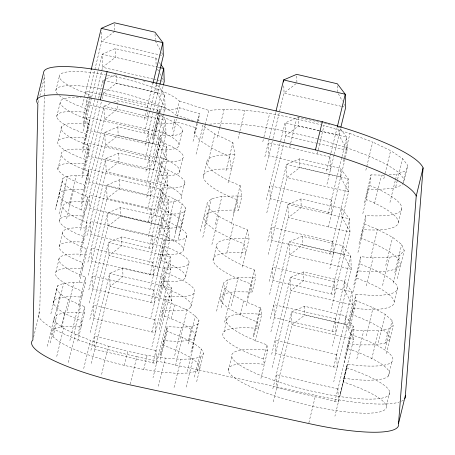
<?xml version="1.0" encoding="UTF-8"?>
<svg xmlns="http://www.w3.org/2000/svg" width="455" height="455" viewBox="0 0 455 455"><rect width="100%" height="100%" fill="white"/><g stroke="black" fill="none" stroke-linecap="round" stroke-linejoin="round"><path stroke-width="0.34" stroke-dasharray="2.27 1.71" d="M33.562 337.195L39.761 311.76L44.738 75.849A79.005 15.749 13.7 0 1 43.953 74.472M77.708 341.17L84.579 312.989L84.744 306.727C74.711 302.359 63.029 298.702 56.574 289.3L57.745 285.655L63.683 283.323L73.989 282.458L85.358 283.004L85.512 277.14L73.585 271.925A69.837 13.923 13.7 0 1 84.493 254.362L86.097 254.533L86.245 248.663L79.113 245.734A65.014 12.962 13.7 0 1 83.163 227.853L86.78 228.165L86.928 222.381L81.599 220.294A63.723 12.706 13.7 0 1 80.541 201.582L87.457 202.048L87.593 196.805C78.613 192.983 68.409 189.695 62.289 181.647L62.881 178.377L67.641 176.233L76.235 175.351L88.088 175.801L88.259 171.12L82.639 169.032A63.723 12.706 13.7 0 1 88.207 149.644L88.816 149.718L88.924 145.463L84.584 143.911A62.858 12.53 13.7 0 1 85.375 123.652L89.481 124.124L89.584 120.114L78.994 116.002A62.858 12.53 13.7 0 1 77.174 97.364L81.206 97.62M90.153 98.24L90.238 94.873A62.858 12.53 13.7 0 1 59.832 74.836A62.858 12.53 13.7 0 1 105.503 74.739M384.202 175.186L371.013 174.868L369.682 185.469L374.584 187.437A100.231 19.986 13.7 0 1 371.792 215.835L365.922 215.374L364.808 224.218L377.622 229.422L392.62 237.334L401.691 244.528L404.222 250.512L400.036 254.885L389.423 257.348L373.1 257.729L360.724 256.711L359.82 263.923L370.62 268.166A93.087 18.558 13.7 0 1 371.553 295.363L355.998 294.283L355.247 300.254L373.089 307.688L385.209 314.45L392.091 320.513L393.268 325.467L388.661 328.976L378.577 330.796L363.704 330.808L351.556 329.636L350.947 334.476L362.498 338.696A85.682 17.08 13.7 0 1 358.051 365.501L347.211 364.188L343.775 378.27L343.32 381.916A81.286 16.204 13.7 0 1 370.387 413.117A81.286 16.204 13.7 0 1 249.403 386.159A81.286 16.204 13.7 0 1 264.355 364.318L263.445 358.915L266.88 344.839L256.637 341.102A85.682 17.08 13.7 0 1 261.09 314.291L261.756 314.371L254.885 342.552M339.885 396.015L346.75 367.833L347.211 364.188M178.241 239.461L185.703 208.009L182.091 203.846L174.515 199.062L162.384 193.58L162.179 187.716L170.051 188.074A63.723 12.706 13.7 0 0 163.55 168.134L161.48 167.366L161.28 161.485L170.403 161.724A62.858 12.53 13.7 0 0 171.012 146.18L160.592 141.516L160.387 135.482L165.449 135.812A62.858 12.53 13.7 0 0 163.624 117.168L159.705 115.638L152.835 143.82M38.203 102.654L39.039 99.218M39.875 95.778L44.738 75.849M55.846 90.613L59.281 76.537M56.75 116.662L60.179 102.58M58.217 140.692L61.647 126.615M57.853 169.197L61.283 155.115M56.011 206.559L62.881 178.377M55.419 209.829L62.289 181.647M82.509 105.202L84.306 97.814M84.471 97.142L91.154 69.723M60.771 204.414L67.641 176.233M59.031 213.998L65.901 185.816M82.958 118.294L88.077 97.302M88.242 96.608L101.692 41.439L101.311 30.411M59.486 220.823L62.921 206.746M83.367 123.055L89.26 98.894M89.419 98.229L90.238 94.873M83.282 126.422L89.988 98.911M83.396 131.068L91.54 97.66M91.705 96.972L102.13 54.213L115.172 48.617L155.877 58.064L157.544 60.259M82.713 148.296L89.584 120.114M69.37 203.533L76.235 175.351M83.845 144.161L95.015 98.343M95.18 97.649L102.58 67.306L102.13 54.213L156.924 66.925M59.201 246.377L62.636 232.295M82.611 152.306L89.481 124.124M66.601 218.775L73.471 190.594M55.84 272.13L59.269 258.053M84.283 157.02L98.479 98.786M98.65 98.098L103.018 80.165L105.628 79.045M82.054 173.645L88.924 145.463M81.946 177.899L88.816 149.718M84.732 170.119L101.454 101.533M102.125 98.775L103.467 93.258L103.421 91.882M263.445 358.915L253.207 355.179A85.682 17.08 13.7 0 1 257.655 328.373L258.326 328.453L257.246 322.043L240.172 314.866L228.052 308.103L221.164 302.04L219.987 297.087L224.599 293.577L234.683 291.757L252.201 292.002L250.847 283.965L240.075 279.74A93.087 18.558 13.7 0 1 239.142 252.536L245.643 252.991L244.119 243.92L230.321 238.318L215.329 230.406L206.257 223.212L203.726 217.223L207.907 212.849L218.525 210.392L234.843 210.011L238.465 210.307L236.668 199.614L230.509 197.134A100.231 19.986 13.7 0 1 217.399 169.214L231.493 168.794L229.445 156.628L211.484 148.057L199.506 140.055L194.336 133.161L196.321 127.855L176.165 121.86L170.164 123.578L160.541 124.01L156.071 123.703L156.275 129.721L160.194 131.25A62.858 12.53 13.7 0 1 162.014 149.888L156.958 149.564L157.163 155.593L167.576 160.257A62.858 12.53 13.7 0 1 166.974 175.801L157.845 175.562L158.05 181.448L160.12 182.216A63.723 12.706 13.7 0 1 166.621 202.156L158.749 201.798L158.949 207.662L171.086 213.145L178.656 217.922L182.267 222.091L181.676 225.362L176.921 227.506L168.322 228.387L159.648 228.063L159.853 233.984L164.755 235.906A63.723 12.706 13.7 0 1 165.813 254.624L160.547 254.265L160.751 260.232L169.067 263.65A65.014 12.962 13.7 0 1 165.023 281.531L161.474 281.224L161.661 286.724L163.755 287.458A69.837 13.923 13.7 0 1 165.597 310.594L162.469 310.259L162.645 315.395C174.254 320.189 187.904 323.949 195.536 334.584L194.37 338.23L188.427 340.567L178.121 341.426L163.51 340.681L163.675 345.334L178.974 351.459L190.628 357.476L197.834 362.976L200.109 367.589L197.288 370.996L189.564 372.969L177.473 373.367L161.832 372.173L143.712 369.46L124.34 365.416L105.042 360.314L87.127 354.502L71.827 348.382L60.174 342.365L52.968 336.859L50.693 332.252L53.514 328.84L61.237 326.872L73.329 326.468L81.149 327.065L81.308 320.809C71.281 316.435 59.594 312.784 53.144 303.383L56.574 289.3M50.875 313.836L57.745 285.655M85.176 183.069L103.911 106.208L111.088 103.131M81.388 199.301L88.259 171.12M81.223 203.976L88.088 175.801M47.257 346.352L54.128 318.17L56.949 314.763L64.667 312.79L76.758 312.392L84.579 312.989M53.389 322.191L60.259 294.01M53.144 303.383L54.31 299.737L60.253 297.405L70.559 296.541L81.923 297.081L82.076 291.223L70.15 286.007A69.837 13.923 13.7 0 1 81.064 268.444L82.662 268.615L82.816 262.745L75.684 259.811A65.014 12.962 13.7 0 1 79.727 241.935L83.345 242.248L83.498 236.463L78.169 234.376A63.723 12.706 13.7 0 1 77.111 215.659L84.027 216.131L84.164 210.881L81.053 209.744L84.488 195.667M56.812 311.504L63.683 283.323M85.625 196.162L104.36 119.307L103.911 106.208L165.557 120.512L166.007 133.605L147.272 210.46M50.078 342.945L56.949 314.763M52.968 336.859L56.397 322.783L54.128 318.17M80.723 224.98L87.593 196.805M80.586 230.23L87.457 202.048M86.08 209.311L104.815 132.456L117.856 126.86L158.562 136.307L166.456 146.755L166.905 159.853L148.171 236.708M86.53 222.404L105.264 145.549L104.815 132.456L166.456 146.755L147.721 223.615M61.237 326.872L64.667 312.79M80.057 250.563L86.928 222.381M61.675 327.64L68.546 299.458M79.909 256.347L86.78 228.165M67.124 310.64L73.989 282.458M56.739 356.464L63.603 328.283L56.397 322.783M86.979 235.542L105.714 158.687L118.761 153.09L159.466 162.537L167.36 172.991L167.81 186.084L149.075 262.939M79.38 276.845L86.245 248.663M87.428 248.64L106.163 171.78L105.714 158.687L167.36 172.991L148.626 249.846M79.227 282.714L86.097 254.533M87.889 262.131L106.624 185.276L119.671 179.679L160.376 189.126L168.27 199.58L168.72 212.673L149.985 289.528M69.888 340.567L76.758 312.392M78.641 305.322L85.512 277.14M78.487 311.186L85.358 283.004M73.994 333.464L80.865 305.282M88.338 275.229L107.073 198.374L106.624 185.276L168.27 199.58L149.536 276.435M68.386 362.481L75.257 334.3L63.603 328.283M77.873 334.908L84.744 306.727M88.844 289.92L107.579 213.065L120.626 207.469L161.332 216.916L169.226 227.363L169.675 240.462L150.941 317.317M89.294 303.019L108.028 226.158L107.579 213.065L169.226 227.363L150.491 304.224M89.857 319.387L108.591 242.532L121.633 236.936L162.338 246.377L170.238 256.83L170.688 269.923L151.947 346.784M90.306 332.48L109.041 255.625L108.591 242.532L170.238 256.83L151.498 333.686M144.15 119.506L152.965 83.333M83.692 368.601L90.562 340.425L75.257 334.3M90.915 350.322L109.649 273.466L122.696 267.87L163.402 277.317L171.296 287.765L171.745 300.863L153.011 377.718M144.599 132.598L149.888 110.912M150.053 110.224L156.446 84.016M91.364 363.414L110.099 286.559L109.649 273.466L171.296 287.765L152.561 364.626M145.037 145.373L152.846 113.34M153.517 110.582L159.739 85.062M145.486 158.465L156.656 112.641M156.827 111.953L163.214 85.745M152.63 137.802L158.357 114.313M158.522 113.648L159.5 109.621L163.971 109.934L173.594 109.496L179.6 107.784L199.756 113.773L192.886 141.954M152.675 139.133L158.727 114.307M158.892 113.636L159.546 110.952M145.93 171.325L159.62 115.155M160.296 112.396L164.664 94.469L156.77 84.016L157.066 92.661L165.114 107.562L146.379 184.417M101.601 374.414L108.472 346.232L90.562 340.425M153.517 163.663L160.387 135.482M146.823 197.368L165.557 120.512L161.406 115.007M153.727 169.698L160.592 141.516M154.41 189.667L161.28 161.485M172.496 129.237L175.118 118.499M193.307 120.666L175.937 115.138L179.367 101.061A62.858 12.53 13.7 0 0 106.174 74.865M172.729 135.965L176.819 119.182M177.473 116.497L179.6 107.784M155.309 215.898L162.179 187.716M160.069 208.071L163.504 193.995M124.34 365.416L127.77 351.334L147.141 355.378L165.267 358.091L180.908 359.291L193 358.887L200.718 356.919L203.539 353.507L201.269 348.894L194.063 343.394L182.41 337.377L167.104 331.257L166.945 326.599L181.551 327.35L191.862 326.485L197.8 324.153L198.971 320.508C191.333 309.872 177.689 306.107 166.075 301.312L165.899 296.182L169.027 296.512A69.837 13.923 13.7 0 0 167.184 273.375L165.091 272.642L164.903 267.142L168.452 267.449A65.014 12.962 13.7 0 0 172.502 249.567L164.187 246.149L163.982 240.183L169.249 240.541A63.723 12.706 13.7 0 0 168.191 221.824L163.282 219.907L163.083 213.981L171.751 214.305L180.351 213.429L185.111 211.279M179.008 144.673L182.444 130.591M156.213 242.162L163.083 213.981M179.321 172.547L182.756 158.465M157.112 268.365L163.982 240.183M167.65 227.244L174.515 199.062M130.164 384.185L136.87 356.692A92.956 18.53 13.7 0 1 39.761 311.76M164.881 242.487L171.751 214.305M157.316 274.331L164.187 246.149M194.336 133.161L197.766 119.079L199.756 113.773M181.471 196.128L184.906 182.051M158.033 295.323L164.903 267.142M158.226 300.823L165.091 272.642M175.22 232.027L182.091 203.846M173.48 241.611L180.351 213.429M196.071 154.154L202.941 125.972L201.747 124.38M143.712 369.46L147.141 355.378M201.895 138.593L205.165 125.165M205.33 124.488L208.76 110.411C246.525 106.675 284.17 115.735 320.604 124.71M178.832 236.19L185.703 208.009M159.034 324.364L165.899 296.182M159.21 329.494L166.075 301.312M183.439 249.459L186.874 235.377M203.357 176.148L206.786 162.065M160.405 353.438L166.945 326.599M161.036 353.518L167.576 326.679M208.043 162.156L214.914 133.975L202.941 125.972M160.234 359.439L167.104 331.257M171.245 318.608L174.68 304.526M217.308 137.404L219.765 127.332M219.924 126.661L224.179 109.223M158.397 386.272L165.267 358.091M185.549 277.089L188.979 263.007M200.285 231.328L207.156 203.146L211.342 198.772L221.955 196.31L238.278 195.929L241.901 196.224L238.465 210.307M204.471 226.954L211.342 198.772M202.816 237.311L209.687 209.135L207.156 203.146M174.68 355.526L181.551 327.35M180.129 338.526L186.999 310.35M175.539 365.558L182.41 337.377M190.816 306.903L194.251 292.827M226.01 170.733L232.88 142.551L214.914 133.975M174.037 387.472L180.908 359.291M215.084 224.491L221.955 196.31M188.427 340.567L191.862 326.485M211.888 244.506L218.758 216.324L209.687 209.135M238.079 138.468L239.717 131.751M239.882 131.08L244.949 110.286M188.415 343.98L195.286 315.798M228.052 182.893L234.922 154.711L232.88 142.551M213.094 259.987L216.523 245.905M190.929 352.329L197.8 324.153M192.101 348.689L198.971 320.508M187.193 371.576L194.063 343.394M186.129 387.068L193 358.887M233.233 213.713L240.103 185.532L233.944 183.052A100.231 19.986 13.7 0 1 220.834 155.132L234.922 154.711M231.407 224.11L238.278 195.929M194.399 377.076L201.269 348.894M197.288 370.996L200.718 356.919M226.886 252.417L233.756 224.235L218.758 216.324M196.668 381.688L203.539 353.507M216.552 311.186L223.422 283.004L228.029 279.501L238.113 277.675L255.63 277.92L252.201 292.002M221.164 302.04L224.599 287.958L223.422 283.004M221.164 307.682L228.029 279.501M262.797 141.715L263.775 137.689M263.94 137.018L269.667 113.534M224.611 322.203L231.481 294.021L224.599 287.958M264.873 156.793L269.32 138.553M269.485 137.865L275.707 112.351M240.678 258.019L247.548 229.843L233.756 224.235M223.923 331.9L227.352 317.823M231.248 305.857L238.113 277.675M265.322 169.891L272.289 141.306M272.96 138.547L284.056 93.03L283.772 84.761M242.202 267.091L249.073 238.909L247.548 229.843M266.346 199.728L280.542 141.494M280.712 140.8L285.08 122.873L298.127 117.276L329.864 124.642M240.172 314.866L243.607 300.783L231.481 294.021M266.795 212.826L284.017 142.17M284.187 141.482L285.53 135.965L285.08 122.873L319.33 130.818M228.347 370.745L231.783 356.663M247.412 298.071L254.282 269.889L243.51 265.657A93.087 18.558 13.7 0 1 242.578 238.46L249.073 238.909M246.115 305.845L252.986 277.664M289.767 146.925L296.637 118.744M267.773 241.309L286.508 164.454L299.549 158.858L340.26 168.304L348.155 178.758L348.604 191.851L329.869 268.706M268.223 254.408L286.957 177.552L286.508 164.454L348.155 178.758L329.42 255.613M253.435 335.289L260.141 307.779L243.607 300.783M254.14 334.8L260.681 307.961L260.141 307.779M269.15 281.395L287.884 204.534L300.926 198.943L341.631 208.384L349.525 218.838L349.975 231.931L331.24 308.791M269.599 294.487L288.333 217.632L287.884 204.534L349.525 218.838L330.791 295.693M270.429 318.722L289.164 241.861L302.205 236.27L342.916 245.711L350.811 256.165L351.26 269.258L332.52 346.118M270.879 331.814L289.613 254.959L289.164 241.861L350.811 256.165L332.07 333.02M260.914 378.418L267.785 350.236L266.88 344.839M317.158 153.739L324.028 125.557L321.287 124.88M271.652 354.382L290.387 277.522L303.434 271.931L344.139 281.372L352.034 291.826L352.483 304.918L333.748 381.773M272.101 367.475L290.836 290.62L290.387 277.522L352.034 291.826L333.299 368.681M272.829 388.741L291.564 311.885L304.611 306.289L345.317 315.736L353.211 326.184L353.66 339.282L334.925 416.137M326.519 171.097L330.796 153.545M330.961 152.857L337.183 127.343M273.279 401.833L292.013 324.978L291.564 311.885L353.211 326.184L334.476 403.045M326.969 184.19L334.101 154.916M334.271 154.228L340.659 128.02M327.992 214.032L341.853 157.174M342.018 156.486L346.727 137.171L338.833 126.723L339.129 135.368L347.176 150.269L345.328 157.857M343.104 161.696L349.969 133.514L324.028 125.557M328.442 227.125L345.157 158.545M365.831 170.255L372.702 142.074L349.969 133.514M308.86 422.82L315.56 395.327A97.433 19.423 13.7 0 0 399.029 402.14M364.142 203.049L371.013 174.868M362.811 213.651L369.682 185.469M359.052 243.556L365.922 215.374M357.943 252.4L364.808 224.218M353.853 284.893L360.724 256.711M352.949 292.099L359.82 263.923M374.533 203.584L381.404 175.402M383.792 178.826L384.941 174.123M385.106 173.452L390.663 150.645L372.702 142.074M349.133 322.464L355.998 294.283M348.382 328.43L355.247 300.254M349.685 328.874L356.549 300.698M344.685 357.818L351.556 329.636M344.077 362.658L350.947 334.476M370.751 257.604L377.622 229.422M366.229 285.911L373.1 257.729M340.141 393.95L347.011 365.769M389.946 202.395L395.344 180.248M395.509 179.577L396.817 174.214L405.826 170.847L407.811 165.54L402.641 158.647L390.663 150.645M395.77 186.829L397.408 180.117M397.568 179.446L402.641 158.647M356.834 358.989L363.704 330.808M403.045 182.245L405.826 170.847M366.218 335.87L373.089 307.688M402.641 184.264L404.376 179.623L407.811 165.54M385.749 265.515L392.62 237.334M382.553 285.53L389.423 257.348M398.307 222.506L401.737 208.424M371.707 358.978L378.577 330.796M394.821 272.704L401.691 244.528M378.338 342.632L385.209 314.45M393.165 283.067L400.036 254.885M397.351 278.693L404.222 250.512M394.172 301.995L397.607 287.913M343.775 378.27L354.616 379.584A85.682 17.08 13.7 0 0 359.069 352.773L347.512 348.558L348.12 343.713L360.275 344.89L375.142 344.879L385.226 343.053L388.661 328.976M385.22 348.695L392.091 320.513M386.397 353.649L393.268 325.467M388.348 376.052L391.783 361.975M386.284 405.934L389.713 391.852M114.58 31.395L101.692 41.439L158.755 54.68M157.066 92.661L116.361 83.219L103.467 93.258L165.114 107.562L164.664 94.469L103.018 80.165L103.137 83.612M158.858 144.952L118.152 135.505L105.264 145.549L166.905 159.853L158.858 144.952L158.562 136.307M161.627 225.561L120.922 216.119L108.028 226.158L169.675 240.462L161.627 225.561L161.332 216.916M319.12 130.727L298.423 125.921L285.53 135.965L317.34 143.348M340.556 176.95L299.851 167.508L286.957 177.552L348.604 191.851L340.556 176.95L340.26 168.304M343.212 254.356L302.507 244.915L289.613 254.959L351.26 269.258L343.212 254.356L342.916 245.711M345.612 324.381L304.907 314.934L292.013 324.978L353.66 339.282L345.612 324.381L345.317 315.736M385.226 343.053L389.838 339.549L388.661 334.596L381.773 328.533L369.653 321.77L351.817 314.331L352.568 308.365L368.123 309.446A93.087 18.558 13.7 0 0 367.185 282.242L356.384 277.999L357.294 270.788L369.67 271.811L385.988 271.43L396.606 268.968L400.787 264.594L398.262 258.605L389.184 251.41L374.192 243.505L361.378 238.295L362.487 229.451L368.362 229.917A100.231 19.986 13.7 0 0 371.149 201.519L366.252 199.546L367.583 188.95L377.968 189.479L393.382 188.29L402.391 184.929M106.282 78.766L116.065 74.569M113.699 102.011L116.958 100.618L157.663 110.059L159.739 112.812M209.533 124.164C246.388 121.371 283.004 130.369 318.54 139.128M389.11 174.805L396.817 174.214M136.87 356.692L315.56 395.327M159.409 54.828L162.68 55.59M341.119 106.271L284.056 93.03L296.95 82.986L296.677 75.007M341.779 106.424L344.395 107.027M157.612 67.084L158.977 67.403M153.062 79.016L102.58 67.306L115.468 57.262L115.172 48.617M153.756 79.181L156.372 79.784M157.026 79.938L159.642 80.546M160.296 80.7L162.913 81.303M124.34 76.491L128.481 77.452M134.003 78.732L136.073 79.21M142.972 80.814L146.419 81.616M151.248 82.736L156.082 83.856M319.808 130.886L339.129 135.368M320.013 130.977L346.727 137.171L347.176 150.269L318.034 143.507M100.328 94.435L85.944 91.102L86.109 95.925M101.01 94.594L147.591 105.401L147.733 109.536M319.228 139.298L346.539 147.596L369.267 156.15L387.233 164.727L399.206 172.729L404.376 179.623M108.472 346.232L127.77 351.334M179.367 101.061L208.76 110.411M81.053 209.744L70.042 204.676L62.466 199.893L58.854 195.73L59.451 192.459L64.206 190.309L72.806 189.434L84.658 189.877L84.829 185.202L79.204 183.109A63.723 12.706 13.7 0 1 84.772 163.72L85.381 163.8L85.494 159.546L81.155 157.993A62.858 12.53 13.7 0 1 81.94 137.734L86.046 138.201L86.149 134.197L75.564 130.084A62.858 12.53 13.7 0 1 73.738 111.441L86.717 112.322L86.803 108.955A62.858 12.53 13.7 0 1 59.349 95.635M159.204 62.46L160.45 64.115M197.766 119.079L200.155 122.264M338.327 93.673L342.348 101.124M344.025 104.229L344.697 105.469M155.286 40.842L159.984 49.532M161.661 52.638L162.668 54.498M157.515 69.188L158.522 71.054M159.864 73.539L160.871 75.399M162.213 77.885L163.22 79.744M240.103 185.532L241.901 196.224M254.282 269.889L255.63 277.92M260.681 307.961L261.756 314.371M337.428 85.779L337.633 91.768M341.631 208.384L341.927 217.029L349.975 231.931L288.333 217.632L301.221 207.588L300.926 198.943M344.139 281.372L344.435 290.017L352.483 304.918L290.836 290.62L303.73 280.576L303.434 271.931M298.127 117.276L298.423 125.921M299.549 158.858L299.851 167.508M302.205 236.27L302.507 244.915M304.611 306.289L304.907 314.934M159.5 109.621L159.591 112.294M155.058 34.188L155.24 39.511M155.877 58.064L156.173 66.709M157.663 110.059L157.731 112.055M157.754 112.721L157.959 118.704L166.007 133.605L104.36 119.307L117.253 109.263L116.958 100.618M159.466 162.537L159.762 171.182L167.81 186.084L106.163 171.78L119.056 161.741L118.761 153.09M160.376 189.126L160.672 197.771L168.72 212.673L107.073 198.374L119.966 188.33L119.671 179.679M162.338 246.377L162.64 255.027L170.688 269.923L109.041 255.625L121.929 245.581L121.633 236.936M163.402 277.317L163.698 285.962L171.745 300.863L110.099 286.559L122.992 276.515L122.696 267.87M147.824 112.294L148.04 118.499L86.393 104.195L86.205 98.684M114.33 24.081L114.558 30.73M116.088 75.234L116.361 83.219M117.856 126.86L118.152 135.505M120.626 207.469L120.922 216.119M403.42 400.082A97.433 19.423 13.7 0 1 399.712 401.919M346.75 367.833A81.286 16.204 13.7 0 1 373.822 399.035A81.286 16.204 13.7 0 1 252.838 372.076A81.286 16.204 13.7 0 1 267.785 350.236M57.484 93.866A62.858 12.53 13.7 0 1 103.416 89.066M104.098 89.191A62.858 12.53 13.7 0 1 175.937 115.138M329.955 156.992L268.308 142.694L268.757 155.786L330.404 170.09L329.955 156.992M148.478 131.268L86.831 116.969L87.28 130.062L148.927 144.366L148.478 131.268M149.365 157.225L87.724 142.921L88.173 156.014L149.814 170.318L149.365 157.225M331.428 199.927L269.781 185.629L270.23 198.721L331.877 213.025L331.428 199.927M150.258 183.268L88.617 168.964L89.066 182.063L150.707 196.361L150.258 183.268M332.855 241.514L271.208 227.21L271.658 240.308L333.305 254.607L332.855 241.514M151.162 209.51L89.516 195.212L89.965 208.305L151.612 222.609L151.162 209.51M152.061 235.747L90.414 221.443L90.863 234.535L152.51 248.839L152.061 235.747M334.232 281.594L272.585 267.29L273.034 280.388L334.681 294.686L334.232 281.594M152.971 262.336L91.33 248.032L91.779 261.13L153.42 275.429L152.971 262.336M335.511 318.921L273.864 304.617L274.314 317.715L335.961 332.013L335.511 318.921M153.926 290.125L92.28 275.821L92.729 288.914L154.376 303.218L153.926 290.125M336.734 354.582L275.087 340.277L275.537 353.376L337.183 367.674L336.734 354.582M154.939 319.586L93.292 305.288L93.741 318.381L155.388 332.679L154.939 319.586M337.911 388.94L276.27 374.641L276.72 387.734L338.361 402.038L337.911 388.94M155.997 350.521L94.356 336.222L94.805 349.315L156.446 363.619L155.997 350.521"/><path stroke-width="0.68" d="M416.228 196.054A124.3 24.78 13.7 0 0 315.451 149.911L100.248 99.844A79.005 15.749 13.7 0 0 37.867 104.03L32.891 339.942A92.956 18.53 13.7 0 0 129.999 384.873L308.695 423.508A97.433 19.423 13.7 0 0 398.529 423.531L416.228 196.054L423.099 167.872A124.3 24.78 13.7 0 0 322.322 121.73L107.113 71.662A79.005 15.749 13.7 0 0 43.868 71.424L37.003 99.605M404.916 398.5A97.433 19.423 13.7 0 0 405.399 395.349L423.099 167.872M91.154 69.723L101.243 28.347L114.285 22.75L154.99 32.191L162.884 42.645L163.334 55.743L156.611 83.328M100.248 99.844L107.113 71.662M153.136 82.645L162.884 42.645L101.243 28.347M159.91 84.374L163.772 68.512L160.865 64.661M163.385 85.057L164.221 81.61L163.772 68.512L159.665 67.562M276.043 110.969L283.607 79.938L296.654 74.341L337.36 83.788L345.254 94.236L345.703 107.334L340.829 127.332M315.451 149.911L322.322 121.73M337.354 126.649L345.254 94.236L283.607 79.938L283.681 82.002M398.529 423.531L405.399 395.349M160.075 354.781L160.712 354.86M253.27 335.961L253.81 336.143"/></g></svg>
